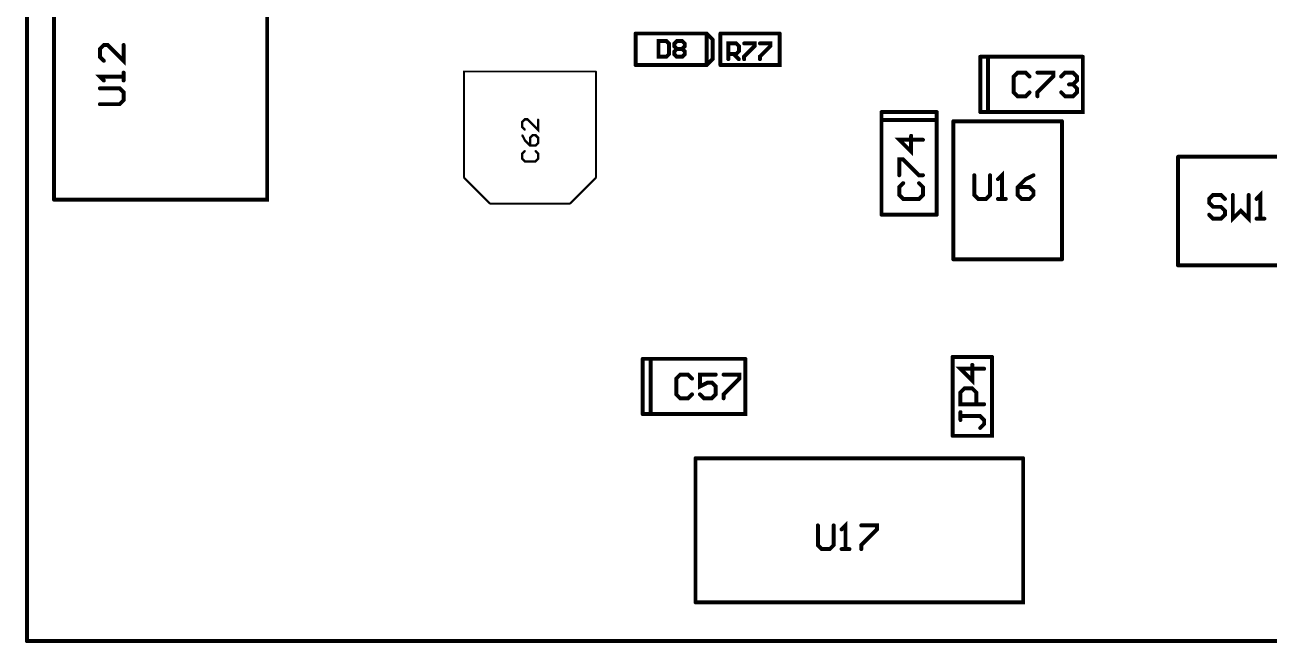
# Model space of a CAD drawing. Extents: x -4.2 to 14.8, y -3.5 to 8.8.
# Drawn here: x -0.00024 to 0.002912, y -0.000205 to 0.001361 of the extents above; entities that cross this region are included whole.
import ezdxf

# ---------------------------------------------------------------- set-up
doc = ezdxf.new("R2010")
doc.units = 0
doc.layers.add('2D_LINE_00', color=1, linetype='CONTINUOUS')

# ---------------------------------------------------------------- blocks, each defined once
blk = doc.blocks.new('SMOOTH_0$00001')
at = {"const_width": 0.00000499}
blk.add_lwpolyline([(-0.0000025, 0, 1), (0.0000025, 0, 1)], format="xyb", close=True, dxfattribs=at)
blk = doc.blocks.new('DRAWING_39')
at = {"layer": '2D_LINE_00', "const_width": 0.00001}
blk.add_lwpolyline([(0, 0), (0, 0.000365)], dxfattribs=at)
at = {"layer": '2D_LINE_00'}
for p in [(0, 0.000365), (0, 0)]:
    blk.add_blockref('SMOOTH_0$00001', p, dxfattribs=at)
blk = doc.blocks.new('DRAWING_40')
at = {"layer": '2D_LINE_00', "const_width": 0.00001}
blk.add_lwpolyline([(0, 0), (0.00083, 0), (0.00083, 0.000365)], dxfattribs=at)
at = {"layer": '2D_LINE_00'}
for p in [(0.00083, 0.000365), (0, 0), (0.00083, 0)]:
    blk.add_blockref('SMOOTH_0$00001', p, dxfattribs=at)
blk = doc.blocks.new('DRAWING_41')
at = {"layer": '2D_LINE_00', "const_width": 0.00001}
blk.add_lwpolyline([(0, 0), (0.00083, 0)], dxfattribs=at)
at = {"layer": '2D_LINE_00'}
for p in [(0, 0), (0.00083, 0)]:
    blk.add_blockref('SMOOTH_0$00001', p, dxfattribs=at)
blk = doc.blocks.new('DRAWING_53')
at = {"layer": '2D_LINE_00', "const_width": 0.00001}
blk.add_lwpolyline([(0, 0), (0, 0.00064)], dxfattribs=at)
at = {"layer": '2D_LINE_00'}
for p in [(0, 0.00064), (0, 0)]:
    blk.add_blockref('SMOOTH_0$00001', p, dxfattribs=at)
blk = doc.blocks.new('DRAWING_54')
at = {"layer": '2D_LINE_00', "const_width": 0.00001}
blk.add_lwpolyline([(0, 0), (0.00054, 0), (0.00054, 0.00064)], dxfattribs=at)
at = {"layer": '2D_LINE_00'}
for p in [(0.00054, 0.00064), (0, 0), (0.00054, 0)]:
    blk.add_blockref('SMOOTH_0$00001', p, dxfattribs=at)
blk = doc.blocks.new('DRAWING_59')
at = {"layer": '2D_LINE_00', "const_width": 0.00001}
blk.add_lwpolyline([(0, 0), (0.00029, 0)], dxfattribs=at)
at = {"layer": '2D_LINE_00'}
for p in [(0, 0), (0.00029, 0)]:
    blk.add_blockref('SMOOTH_0$00001', p, dxfattribs=at)
blk = doc.blocks.new('DRAWING_61')
at = {"layer": '2D_LINE_00', "const_width": 0.00001}
blk.add_lwpolyline([(0, 0), (0.00029, 0)], dxfattribs=at)
at = {"layer": '2D_LINE_00'}
for p in [(0, 0), (0.00029, 0)]:
    blk.add_blockref('SMOOTH_0$00001', p, dxfattribs=at)
blk = doc.blocks.new('DRAWING_62')
at = {"layer": '2D_LINE_00', "const_width": 0.00001}
blk.add_lwpolyline([(0, 0), (0, 0.000275)], dxfattribs=at)
at = {"layer": '2D_LINE_00'}
for p in [(0, 0.000275), (0, 0)]:
    blk.add_blockref('SMOOTH_0$00001', p, dxfattribs=at)
blk = doc.blocks.new('DRAWING_143')
at = {"layer": '2D_LINE_00', "const_width": 0.00001}
blk.add_lwpolyline([(0, 0), (0, 0.00026)], dxfattribs=at)
at = {"layer": '2D_LINE_00'}
for p in [(0, 0.00026), (0, 0)]:
    blk.add_blockref('SMOOTH_0$00001', p, dxfattribs=at)
blk = doc.blocks.new('DRAWING_144')
at = {"layer": '2D_LINE_00', "const_width": 0.00001}
blk.add_lwpolyline([(0, 0), (0.00014, 0)], dxfattribs=at)
at = {"layer": '2D_LINE_00'}
for p in [(0, 0), (0.00014, 0)]:
    blk.add_blockref('SMOOTH_0$00001', p, dxfattribs=at)
blk = doc.blocks.new('DRAWING_145')
at = {"layer": '2D_LINE_00', "const_width": 0.00001}
blk.add_lwpolyline([(0, 0), (0, 0.00026)], dxfattribs=at)
at = {"layer": '2D_LINE_00'}
for p in [(0, 0.00026), (0, 0)]:
    blk.add_blockref('SMOOTH_0$00001', p, dxfattribs=at)
blk = doc.blocks.new('DRAWING_146')
at = {"layer": '2D_LINE_00', "const_width": 0.00001}
blk.add_lwpolyline([(0, 0), (0.00014, 0)], dxfattribs=at)
at = {"layer": '2D_LINE_00'}
for p in [(0, 0), (0.00014, 0)]:
    blk.add_blockref('SMOOTH_0$00001', p, dxfattribs=at)
blk = doc.blocks.new('DRAWING_147')
at = {"layer": '2D_LINE_00', "const_width": 0.00001}
blk.add_lwpolyline([(0, 0), (0.00014, 0)], dxfattribs=at)
at = {"layer": '2D_LINE_00'}
for p in [(0, 0), (0.00014, 0)]:
    blk.add_blockref('SMOOTH_0$00001', p, dxfattribs=at)
blk = doc.blocks.new('DRAWING_148')
at = {"layer": '2D_LINE_00', "const_width": 0.00001}
blk.add_lwpolyline([(0, 0), (0.00026, 0)], dxfattribs=at)
at = {"layer": '2D_LINE_00'}
for p in [(0, 0), (0.00026, 0)]:
    blk.add_blockref('SMOOTH_0$00001', p, dxfattribs=at)
blk = doc.blocks.new('DRAWING_149')
at = {"layer": '2D_LINE_00', "const_width": 0.00001}
blk.add_lwpolyline([(0, 0), (0, 0.00014)], dxfattribs=at)
at = {"layer": '2D_LINE_00'}
for p in [(0, 0.00014), (0, 0)]:
    blk.add_blockref('SMOOTH_0$00001', p, dxfattribs=at)
blk = doc.blocks.new('DRAWING_150')
at = {"layer": '2D_LINE_00', "const_width": 0.00001}
blk.add_lwpolyline([(0, 0), (0.00026, 0), (0.00026, 0.00014)], dxfattribs=at)
at = {"layer": '2D_LINE_00'}
for p in [(0.00026, 0.00014), (0, 0), (0.00026, 0)]:
    blk.add_blockref('SMOOTH_0$00001', p, dxfattribs=at)
blk = doc.blocks.new('DRAWING_151')
at = {"layer": '2D_LINE_00', "const_width": 0.00001}
blk.add_lwpolyline([(0, 0), (0, 0.00014)], dxfattribs=at)
at = {"layer": '2D_LINE_00'}
for p in [(0, 0.00014), (0, 0)]:
    blk.add_blockref('SMOOTH_0$00001', p, dxfattribs=at)
blk = doc.blocks.new('DRAWING_156')
at = {"layer": '2D_LINE_00', "const_width": 0.00001}
blk.add_lwpolyline([(0, 0), (0.00026, 0)], dxfattribs=at)
at = {"layer": '2D_LINE_00'}
for p in [(0, 0), (0.00026, 0)]:
    blk.add_blockref('SMOOTH_0$00001', p, dxfattribs=at)
blk = doc.blocks.new('DRAWING_157')
at = {"layer": '2D_LINE_00', "const_width": 0.00001}
blk.add_lwpolyline([(0, 0), (0, 0.00014)], dxfattribs=at)
at = {"layer": '2D_LINE_00'}
for p in [(0, 0.00014), (0, 0)]:
    blk.add_blockref('SMOOTH_0$00001', p, dxfattribs=at)
blk = doc.blocks.new('DRAWING_158')
at = {"layer": '2D_LINE_00', "const_width": 0.00001}
blk.add_lwpolyline([(0, 0), (0.00026, 0), (0.00026, 0.00014)], dxfattribs=at)
at = {"layer": '2D_LINE_00'}
for p in [(0.00026, 0.00014), (0, 0), (0.00026, 0)]:
    blk.add_blockref('SMOOTH_0$00001', p, dxfattribs=at)
blk = doc.blocks.new('DRAWING_159')
at = {"layer": '2D_LINE_00', "const_width": 0.00001}
blk.add_lwpolyline([(0, 0), (0, 0.00014)], dxfattribs=at)
at = {"layer": '2D_LINE_00'}
for p in [(0, 0.00014), (0, 0)]:
    blk.add_blockref('SMOOTH_0$00001', p, dxfattribs=at)
blk = doc.blocks.new('DRAWING_184')
at = {"layer": '2D_LINE_00', "const_width": 0.00001}
blk.add_lwpolyline([(0, 0), (0.000015, 0.000015), (0.000015, 0.000065)], dxfattribs=at)
at = {"layer": '2D_LINE_00'}
for p in [(0.000015, 0.000065), (0, 0), (0.000015, 0.000015)]:
    blk.add_blockref('SMOOTH_0$00001', p, dxfattribs=at)
blk = doc.blocks.new('DRAWING_185')
at = {"layer": '2D_LINE_00', "const_width": 0.00001}
blk.add_lwpolyline([(0, 0), (0.000015, -0.000015)], dxfattribs=at)
at = {"layer": '2D_LINE_00'}
for p in [(0, 0), (0.000015, -0.000015)]:
    blk.add_blockref('SMOOTH_0$00001', p, dxfattribs=at)
blk = doc.blocks.new('DRAWING_186')
at = {"layer": '2D_LINE_00', "const_width": 0.00001}
blk.add_lwpolyline([(0, 0), (0.00018, 0)], dxfattribs=at)
at = {"layer": '2D_LINE_00'}
for p in [(0, 0), (0.00018, 0)]:
    blk.add_blockref('SMOOTH_0$00001', p, dxfattribs=at)
blk = doc.blocks.new('DRAWING_187')
at = {"layer": '2D_LINE_00', "const_width": 0.00001}
blk.add_lwpolyline([(0, 0), (0, 0.00008)], dxfattribs=at)
at = {"layer": '2D_LINE_00'}
for p in [(0, 0.00008), (0, 0)]:
    blk.add_blockref('SMOOTH_0$00001', p, dxfattribs=at)
blk = doc.blocks.new('DRAWING_188')
at = {"layer": '2D_LINE_00', "const_width": 0.00001}
blk.add_lwpolyline([(0, 0), (0.00018, 0)], dxfattribs=at)
at = {"layer": '2D_LINE_00'}
for p in [(0, 0), (0.00018, 0)]:
    blk.add_blockref('SMOOTH_0$00001', p, dxfattribs=at)
blk = doc.blocks.new('DRAWING_189')
at = {"layer": '2D_LINE_00', "const_width": 0.00001}
blk.add_lwpolyline([(0, 0), (0, 0.00008)], dxfattribs=at)
at = {"layer": '2D_LINE_00'}
for p in [(0, 0.00008), (0, 0)]:
    blk.add_blockref('SMOOTH_0$00001', p, dxfattribs=at)
blk = doc.blocks.new('DRAWING_198')
at = {"layer": '2D_LINE_00', "const_width": 0.00001}
blk.add_lwpolyline([(0, 0), (0.0001, 0), (0.0001, 0.0002)], dxfattribs=at)
at = {"layer": '2D_LINE_00'}
for p in [(0.0001, 0.0002), (0, 0), (0.0001, 0)]:
    blk.add_blockref('SMOOTH_0$00001', p, dxfattribs=at)
blk = doc.blocks.new('DRAWING_199')
at = {"layer": '2D_LINE_00', "const_width": 0.00001}
blk.add_lwpolyline([(0, 0), (0.0001, 0)], dxfattribs=at)
at = {"layer": '2D_LINE_00'}
for p in [(0, 0), (0.0001, 0)]:
    blk.add_blockref('SMOOTH_0$00001', p, dxfattribs=at)
blk = doc.blocks.new('DRAWING_200')
at = {"layer": '2D_LINE_00', "const_width": 0.00001}
blk.add_lwpolyline([(0, 0), (0, 0.0002)], dxfattribs=at)
at = {"layer": '2D_LINE_00'}
for p in [(0, 0.0002), (0, 0)]:
    blk.add_blockref('SMOOTH_0$00001', p, dxfattribs=at)
blk = doc.blocks.new('DRAWING_233')
at = {"layer": '2D_LINE_00', "const_width": 0.00001}
blk.add_lwpolyline([(0, 0), (0, 0.00035)], dxfattribs=at)
at = {"layer": '2D_LINE_00'}
for p in [(0, 0.00035), (0, 0)]:
    blk.add_blockref('SMOOTH_0$00001', p, dxfattribs=at)
blk = doc.blocks.new('DRAWING_234')
at = {"layer": '2D_LINE_00', "const_width": 0.00001}
blk.add_lwpolyline([(0, 0), (0.000275, 0)], dxfattribs=at)
at = {"layer": '2D_LINE_00'}
for p in [(0, 0), (0.000275, 0)]:
    blk.add_blockref('SMOOTH_0$00001', p, dxfattribs=at)
blk = doc.blocks.new('DRAWING_235')
at = {"layer": '2D_LINE_00', "const_width": 0.00001}
blk.add_lwpolyline([(0, 0), (0, 0.00035)], dxfattribs=at)
at = {"layer": '2D_LINE_00'}
for p in [(0, 0.00035), (0, 0)]:
    blk.add_blockref('SMOOTH_0$00001', p, dxfattribs=at)
blk = doc.blocks.new('DRAWING_236')
at = {"layer": '2D_LINE_00', "const_width": 0.00001}
blk.add_lwpolyline([(0, 0), (0.000275, 0)], dxfattribs=at)
at = {"layer": '2D_LINE_00'}
for p in [(0, 0), (0.000275, 0)]:
    blk.add_blockref('SMOOTH_0$00001', p, dxfattribs=at)
blk = doc.blocks.new('DRAWING_256')
at = {"layer": '2D_LINE_00', "const_width": 0.00001}
blk.add_lwpolyline([(0, 0), (0, 0.00008)], dxfattribs=at)
at = {"layer": '2D_LINE_00'}
for p in [(0, 0.00008), (0, 0)]:
    blk.add_blockref('SMOOTH_0$00001', p, dxfattribs=at)
blk = doc.blocks.new('DRAWING_257')
at = {"layer": '2D_LINE_00', "const_width": 0.00001}
blk.add_lwpolyline([(0, 0), (0.00015, 0), (0.00015, 0.00008)], dxfattribs=at)
at = {"layer": '2D_LINE_00'}
for p in [(0.00015, 0.00008), (0, 0), (0.00015, 0)]:
    blk.add_blockref('SMOOTH_0$00001', p, dxfattribs=at)
blk = doc.blocks.new('DRAWING_258')
at = {"layer": '2D_LINE_00', "const_width": 0.00001}
blk.add_lwpolyline([(0, 0), (0.00015, 0)], dxfattribs=at)
at = {"layer": '2D_LINE_00'}
for p in [(0, 0), (0.00015, 0)]:
    blk.add_blockref('SMOOTH_0$00001', p, dxfattribs=at)
blk = doc.blocks.new('DRAWING_308')
at = {"layer": '2D_LINE_00', "const_width": 0.00001}
blk.add_lwpolyline([(0, 0), (0.01123, 0), (0.01123, 0.0074)], dxfattribs=at)
at = {"layer": '2D_LINE_00'}
blk.add_blockref('SMOOTH_0$00001', (0, 0), dxfattribs=at)
blk = doc.blocks.new('DRAWING_310')
at = {"layer": '2D_LINE_00', "const_width": 0.00001}
blk.add_lwpolyline([(0, 0), (0, 0.0074)], dxfattribs=at)
at = {"layer": '2D_LINE_00'}
blk.add_blockref('SMOOTH_0$00001', (0, 0), dxfattribs=at)
blk = doc.blocks.new('DRAWING_318')
at = {"layer": '2D_LINE_00', "const_width": 0.00001}
blk.add_lwpolyline([(0, 0), (0, -0.00005), (0.00001, -0.00006), (0.00003, -0.00006), (0.00004, -0.00005), (0.00004, 0)], dxfattribs=at)
at = {"layer": '2D_LINE_00'}
for p in [(0, 0), (0.00004, 0), (0, -0.00005), (0.00001, -0.00006), (0.00003, -0.00006), (0.00004, -0.00005)]:
    blk.add_blockref('SMOOTH_0$00001', p, dxfattribs=at)
blk = doc.blocks.new('DRAWING_319')
at = {"layer": '2D_LINE_00', "const_width": 0.00001}
blk.add_lwpolyline([(0, 0), (0.00002, 0), (0.00001, 0), (0.00001, 0.00006), (0, 0.00005)], dxfattribs=at)
at = {"layer": '2D_LINE_00'}
for p in [(0.00001, 0.00006), (0, 0.00005), (0, 0), (0.00001, 0), (0.00002, 0)]:
    blk.add_blockref('SMOOTH_0$00001', p, dxfattribs=at)
blk = doc.blocks.new('DRAWING_320')
at = {"layer": '2D_LINE_00', "const_width": 0.00001}
blk.add_lwpolyline([(0, 0), (0.00004, 0), (0.00004, -0.00001), (0, -0.00005), (0, -0.00006)], dxfattribs=at)
at = {"layer": '2D_LINE_00'}
for p in [(0, 0), (0.00004, 0), (0.00004, -0.00001), (0, -0.00005), (0, -0.00006)]:
    blk.add_blockref('SMOOTH_0$00001', p, dxfattribs=at)
blk = doc.blocks.new('DRAWING_327')
at = {"layer": '2D_LINE_00', "const_width": 0.00001}
blk.add_lwpolyline([(0, 0), (0.00005, 0), (0.00006, 0.00001), (0.00006, 0.00003), (0.00005, 0.00004), (0, 0.00004)], dxfattribs=at)
at = {"layer": '2D_LINE_00'}
for p in [(0, 0.00004), (0.00005, 0.00004), (0.00006, 0.00003), (0, 0), (0.00005, 0), (0.00006, 0.00001)]:
    blk.add_blockref('SMOOTH_0$00001', p, dxfattribs=at)
blk = doc.blocks.new('DRAWING_328')
at = {"layer": '2D_LINE_00', "const_width": 0.00001}
blk.add_lwpolyline([(0, 0), (0, 0.00002), (0, 0.00001), (-0.00006, 0.00001), (-0.00005, 0)], dxfattribs=at)
at = {"layer": '2D_LINE_00'}
for p in [(-0.00006, 0.00001), (-0.00005, 0), (0, 0.00002), (0, 0.00001), (0, 0)]:
    blk.add_blockref('SMOOTH_0$00001', p, dxfattribs=at)
blk = doc.blocks.new('DRAWING_329')
at = {"layer": '2D_LINE_00', "const_width": 0.00001}
blk.add_lwpolyline([(0, 0), (0, -0.00004), (-0.00004, 0), (-0.00005, 0), (-0.00006, -0.00001), (-0.00006, -0.00003), (-0.00005, -0.00004)], dxfattribs=at)
at = {"layer": '2D_LINE_00'}
for p in [(-0.00005, 0), (-0.00004, 0), (0, 0), (-0.00006, -0.00001), (-0.00006, -0.00003), (-0.00005, -0.00004), (0, -0.00004)]:
    blk.add_blockref('SMOOTH_0$00001', p, dxfattribs=at)
blk = doc.blocks.new('DRAWING_333')
at = {"layer": '2D_LINE_00', "const_width": 0.00001}
blk.add_lwpolyline([(0, 0), (-0.00001, 0.00001), (-0.00003, 0.00001), (-0.00004, 0), (-0.00004, -0.00001), (-0.00003, -0.00002), (-0.00001, -0.00002), (0, -0.00003), (0, -0.00004), (-0.00001, -0.00005), (-0.00003, -0.00005), (-0.00004, -0.00004)], dxfattribs=at)
at = {"layer": '2D_LINE_00'}
for p in [(-0.00004, 0), (-0.00003, 0.00001), (-0.00001, 0.00001), (0, 0), (-0.00004, -0.00001), (-0.00003, -0.00002), (-0.00001, -0.00002), (0, -0.00003), (-0.00004, -0.00004), (-0.00003, -0.00005), (-0.00001, -0.00005), (0, -0.00004)]:
    blk.add_blockref('SMOOTH_0$00001', p, dxfattribs=at)
blk = doc.blocks.new('DRAWING_334')
at = {"layer": '2D_LINE_00', "const_width": 0.00001}
blk.add_lwpolyline([(0, 0), (0, -0.00006), (0.00002, -0.00004), (0.00004, -0.00006), (0.00004, 0)], dxfattribs=at)
at = {"layer": '2D_LINE_00'}
for p in [(0, 0), (0.00004, 0), (0, -0.00006), (0.00002, -0.00004), (0.00004, -0.00006)]:
    blk.add_blockref('SMOOTH_0$00001', p, dxfattribs=at)
blk = doc.blocks.new('DRAWING_335')
at = {"layer": '2D_LINE_00', "const_width": 0.00001}
blk.add_lwpolyline([(0, 0), (0.00002, 0), (0.00001, 0), (0.00001, 0.00006), (0, 0.00005)], dxfattribs=at)
at = {"layer": '2D_LINE_00'}
for p in [(0.00001, 0.00006), (0, 0.00005), (0, 0), (0.00001, 0), (0.00002, 0)]:
    blk.add_blockref('SMOOTH_0$00001', p, dxfattribs=at)
blk = doc.blocks.new('DRAWING_411')
at = {"layer": '2D_LINE_00', "const_width": 0.00001}
blk.add_lwpolyline([(0, 0), (-0.00001, -0.00001), (-0.00001, -0.00003), (0, -0.00004), (0.00004, -0.00004), (0.00005, -0.00003), (0.00005, -0.00001), (0.00004, 0)], dxfattribs=at)
at = {"layer": '2D_LINE_00'}
for p in [(0, 0), (0.00004, 0), (-0.00001, -0.00001), (-0.00001, -0.00003), (0.00005, -0.00001), (0.00005, -0.00003), (0, -0.00004), (0.00004, -0.00004)]:
    blk.add_blockref('SMOOTH_0$00001', p, dxfattribs=at)
blk = doc.blocks.new('DRAWING_412')
at = {"layer": '2D_LINE_00', "const_width": 0.00001}
blk.add_lwpolyline([(0, 0), (0, 0.00004), (0.00001, 0.00004), (0.00005, 0), (0.00006, 0)], dxfattribs=at)
at = {"layer": '2D_LINE_00'}
for p in [(0, 0.00004), (0.00001, 0.00004), (0, 0), (0.00005, 0), (0.00006, 0)]:
    blk.add_blockref('SMOOTH_0$00001', p, dxfattribs=at)
blk = doc.blocks.new('DRAWING_413')
at = {"layer": '2D_LINE_00', "const_width": 0.00001}
blk.add_lwpolyline([(0, 0), (-0.00006, 0), (-0.00003, -0.00003), (-0.00003, 0.00001)], dxfattribs=at)
at = {"layer": '2D_LINE_00'}
for p in [(-0.00006, 0), (-0.00003, 0.00001), (0, 0), (-0.00003, -0.00003)]:
    blk.add_blockref('SMOOTH_0$00001', p, dxfattribs=at)
blk = doc.blocks.new('DRAWING_414')
at = {"layer": '2D_LINE_00', "const_width": 0.00001}
blk.add_lwpolyline([(0, 0), (-0.00001, 0.00001), (-0.00003, 0.00001), (-0.00004, 0), (-0.00004, -0.00004), (-0.00003, -0.00005), (-0.00001, -0.00005), (0, -0.00004)], dxfattribs=at)
at = {"layer": '2D_LINE_00'}
for p in [(-0.00004, 0), (-0.00003, 0.00001), (-0.00001, 0.00001), (0, 0), (-0.00004, -0.00004), (-0.00003, -0.00005), (-0.00001, -0.00005), (0, -0.00004)]:
    blk.add_blockref('SMOOTH_0$00001', p, dxfattribs=at)
blk = doc.blocks.new('DRAWING_415')
at = {"layer": '2D_LINE_00', "const_width": 0.00001}
blk.add_lwpolyline([(0, 0), (0.00004, 0), (0.00004, -0.00001), (0, -0.00005), (0, -0.00006)], dxfattribs=at)
at = {"layer": '2D_LINE_00'}
for p in [(0, 0), (0.00004, 0), (0.00004, -0.00001), (0, -0.00005), (0, -0.00006)]:
    blk.add_blockref('SMOOTH_0$00001', p, dxfattribs=at)
blk = doc.blocks.new('DRAWING_416')
at = {"layer": '2D_LINE_00', "const_width": 0.00001}
blk.add_lwpolyline([(0, 0), (0.00001, 0.00001), (0.00003, 0.00001), (0.00004, 0), (0.00004, -0.00001), (0.00003, -0.00002), (0.00002, -0.00002), (0.00003, -0.00002), (0.00004, -0.00003), (0.00004, -0.00004), (0.00003, -0.00005), (0.00001, -0.00005), (0, -0.00004)], dxfattribs=at)
at = {"layer": '2D_LINE_00'}
for p in [(0, 0), (0.00001, 0.00001), (0.00003, 0.00001), (0.00004, 0), (0.00002, -0.00002), (0.00003, -0.00002), (0.00003, -0.00002), (0.00004, -0.00001), (0.00004, -0.00003), (0, -0.00004), (0.00001, -0.00005), (0.00003, -0.00005), (0.00004, -0.00004)]:
    blk.add_blockref('SMOOTH_0$00001', p, dxfattribs=at)
blk = doc.blocks.new('DRAWING_421')
at = {"layer": '2D_LINE_00', "const_width": 0.00001}
blk.add_lwpolyline([(0, 0), (-0.00001, 0.00001), (-0.00003, 0.00001), (-0.00004, 0), (-0.00004, -0.00004), (-0.00003, -0.00005), (-0.00001, -0.00005), (0, -0.00004)], dxfattribs=at)
at = {"layer": '2D_LINE_00'}
for p in [(-0.00004, 0), (-0.00003, 0.00001), (-0.00001, 0.00001), (0, 0), (-0.00004, -0.00004), (-0.00003, -0.00005), (-0.00001, -0.00005), (0, -0.00004)]:
    blk.add_blockref('SMOOTH_0$00001', p, dxfattribs=at)
blk = doc.blocks.new('DRAWING_422')
at = {"layer": '2D_LINE_00', "const_width": 0.00001}
blk.add_lwpolyline([(0, 0), (-0.00004, 0), (-0.00004, -0.00003), (-0.00002, -0.00002), (-0.00001, -0.00002), (0, -0.00003), (0, -0.00005), (-0.00001, -0.00006), (-0.00003, -0.00006), (-0.00004, -0.00005)], dxfattribs=at)
at = {"layer": '2D_LINE_00'}
for p in [(-0.00004, 0), (0, 0), (-0.00004, -0.00003), (-0.00002, -0.00002), (-0.00001, -0.00002), (0, -0.00003), (-0.00004, -0.00005), (-0.00003, -0.00006), (-0.00001, -0.00006), (0, -0.00005)]:
    blk.add_blockref('SMOOTH_0$00001', p, dxfattribs=at)
blk = doc.blocks.new('DRAWING_423')
at = {"layer": '2D_LINE_00', "const_width": 0.00001}
blk.add_lwpolyline([(0, 0), (0.00004, 0), (0.00004, -0.00001), (0, -0.00005), (0, -0.00006)], dxfattribs=at)
at = {"layer": '2D_LINE_00'}
for p in [(0, 0), (0.00004, 0), (0.00004, -0.00001), (0, -0.00005), (0, -0.00006)]:
    blk.add_blockref('SMOOTH_0$00001', p, dxfattribs=at)
blk = doc.blocks.new('DRAWING_440')
at = {"layer": '2D_LINE_00', "const_width": 0.00001}
blk.add_lwpolyline([(0, 0), (0, -0.00004), (0.00002, -0.00004), (0.0000266, -0.0000333), (0.0000266, -0.0000067), (0.00002, 0), (0, 0)], dxfattribs=at)
at = {"layer": '2D_LINE_00'}
for p in [(0, 0), (0, 0), (0.00002, 0), (0.0000266, -0.0000067), (0.0000266, -0.0000333), (0, -0.00004), (0.00002, -0.00004)]:
    blk.add_blockref('SMOOTH_0$00001', p, dxfattribs=at)
blk = doc.blocks.new('DRAWING_441')
at = {"layer": '2D_LINE_00', "const_width": 0.00001}
blk.add_lwpolyline([(0, 0), (0.0000067, 0.0000067), (0.00002, 0.0000067), (0.0000267, 0), (0.0000267, -0.0000066), (0.00002, -0.0000133), (0.0000267, -0.00002), (0.0000267, -0.0000266), (0.00002, -0.0000333), (0.0000067, -0.0000333), (0, -0.0000266), (0, -0.00002), (0.0000067, -0.0000133), (0, -0.0000066), (0, 0)], dxfattribs=at)
at = {"layer": '2D_LINE_00'}
for p in [(0, 0), (0, 0), (0.0000067, 0.0000067), (0.00002, 0.0000067), (0.0000267, 0), (0, -0.0000066), (0, -0.00002), (0, -0.0000266), (0.0000067, -0.0000133), (0.0000067, -0.0000333), (0.00002, -0.0000133), (0.00002, -0.0000333), (0.0000267, -0.0000066), (0.0000267, -0.00002), (0.0000267, -0.0000266)]:
    blk.add_blockref('SMOOTH_0$00001', p, dxfattribs=at)
blk = doc.blocks.new('DRAWING_442')
at = {"layer": '2D_LINE_00', "const_width": 0.00001}
blk.add_lwpolyline([(0, 0), (0.0000133, 0)], dxfattribs=at)
at = {"layer": '2D_LINE_00'}
for p in [(0, 0), (0.0000133, 0)]:
    blk.add_blockref('SMOOTH_0$00001', p, dxfattribs=at)
blk = doc.blocks.new('DRAWING_447')
at = {"layer": '2D_LINE_00', "const_width": 0.00001}
blk.add_lwpolyline([(0, 0), (0, -0.00002), (0, -0.00001), (0.00005, -0.00001), (0.00006, -0.00002), (0.00006, -0.00003), (0.00005, -0.00004)], dxfattribs=at)
at = {"layer": '2D_LINE_00'}
for p in [(0, 0), (0, -0.00001), (0, -0.00002), (0.00005, -0.00001), (0.00006, -0.00002), (0.00006, -0.00003), (0.00005, -0.00004)]:
    blk.add_blockref('SMOOTH_0$00001', p, dxfattribs=at)
blk = doc.blocks.new('DRAWING_448')
at = {"layer": '2D_LINE_00', "const_width": 0.00001}
blk.add_lwpolyline([(0, 0), (-0.00006, 0), (-0.00006, 0.00003), (-0.00005, 0.00004), (-0.00003, 0.00004), (-0.00002, 0.00003), (-0.00002, 0)], dxfattribs=at)
at = {"layer": '2D_LINE_00'}
for p in [(-0.00006, 0.00003), (-0.00005, 0.00004), (-0.00003, 0.00004), (-0.00002, 0.00003), (-0.00006, 0), (-0.00002, 0), (0, 0)]:
    blk.add_blockref('SMOOTH_0$00001', p, dxfattribs=at)
blk = doc.blocks.new('DRAWING_449')
at = {"layer": '2D_LINE_00', "const_width": 0.00001}
blk.add_lwpolyline([(0, 0), (-0.00006, 0), (-0.00003, -0.00003), (-0.00003, 0.00001)], dxfattribs=at)
at = {"layer": '2D_LINE_00'}
for p in [(-0.00006, 0), (-0.00003, 0.00001), (0, 0), (-0.00003, -0.00003)]:
    blk.add_blockref('SMOOTH_0$00001', p, dxfattribs=at)
blk = doc.blocks.new('DRAWING_482')
at = {"layer": '2D_LINE_00', "const_width": 0.00001}
blk.add_lwpolyline([(0, 0), (0, -0.00005), (0.00001, -0.00006), (0.00003, -0.00006), (0.00004, -0.00005), (0.00004, 0)], dxfattribs=at)
at = {"layer": '2D_LINE_00'}
for p in [(0, 0), (0.00004, 0), (0, -0.00005), (0.00001, -0.00006), (0.00003, -0.00006), (0.00004, -0.00005)]:
    blk.add_blockref('SMOOTH_0$00001', p, dxfattribs=at)
blk = doc.blocks.new('DRAWING_483')
at = {"layer": '2D_LINE_00', "const_width": 0.00001}
blk.add_lwpolyline([(0, 0), (0.00002, 0), (0.00001, 0), (0.00001, 0.00006), (0, 0.00005)], dxfattribs=at)
at = {"layer": '2D_LINE_00'}
for p in [(0.00001, 0.00006), (0, 0.00005), (0, 0), (0.00001, 0), (0.00002, 0)]:
    blk.add_blockref('SMOOTH_0$00001', p, dxfattribs=at)
blk = doc.blocks.new('DRAWING_484')
at = {"layer": '2D_LINE_00', "const_width": 0.00001}
blk.add_lwpolyline([(0, 0), (-0.00002, -0.00001), (-0.00004, -0.00003), (-0.00004, -0.00005), (-0.00003, -0.00006), (-0.00001, -0.00006), (0, -0.00005), (0, -0.00004), (-0.00001, -0.00003), (-0.00004, -0.00003)], dxfattribs=at)
at = {"layer": '2D_LINE_00'}
for p in [(0, 0), (-0.00004, -0.00003), (-0.00004, -0.00003), (-0.00002, -0.00001), (-0.00001, -0.00003), (-0.00004, -0.00005), (-0.00003, -0.00006), (-0.00001, -0.00006), (0, -0.00004), (0, -0.00005)]:
    blk.add_blockref('SMOOTH_0$00001', p, dxfattribs=at)
blk = doc.blocks.new('DRAWING_494')
at = {"layer": '2D_LINE_00', "const_width": 0.00001}
blk.add_lwpolyline([(0, 0), (0, 0.00004), (0.00002, 0.00004), (0.0000267, 0.0000333), (0.0000267, 0.00002), (0.00002, 0.0000133), (0, 0.0000133)], dxfattribs=at)
at = {"layer": '2D_LINE_00'}
for p in [(0, 0.00004), (0.00002, 0.00004), (0.0000267, 0.0000333), (0, 0.0000133), (0, 0), (0.00002, 0.0000133), (0.0000267, 0.00002)]:
    blk.add_blockref('SMOOTH_0$00001', p, dxfattribs=at)
blk = doc.blocks.new('DRAWING_495')
at = {"layer": '2D_LINE_00', "const_width": 0.00001}
blk.add_lwpolyline([(0, 0), (0.0000133, -0.0000133)], dxfattribs=at)
at = {"layer": '2D_LINE_00'}
for p in [(0, 0), (0.0000133, -0.0000133)]:
    blk.add_blockref('SMOOTH_0$00001', p, dxfattribs=at)
blk = doc.blocks.new('DRAWING_496')
at = {"layer": '2D_LINE_00', "const_width": 0.00001}
blk.add_lwpolyline([(0, 0), (0.0000266, 0), (0.0000266, -0.0000067), (0, -0.0000333), (0, -0.00004)], dxfattribs=at)
at = {"layer": '2D_LINE_00'}
for p in [(0, 0), (0.0000266, 0), (0, -0.0000333), (0.0000266, -0.0000067), (0, -0.00004)]:
    blk.add_blockref('SMOOTH_0$00001', p, dxfattribs=at)
blk = doc.blocks.new('DRAWING_497')
at = {"layer": '2D_LINE_00', "const_width": 0.00001}
blk.add_lwpolyline([(0, 0), (0.0000267, 0), (0.0000267, -0.0000067), (0, -0.0000333), (0, -0.00004)], dxfattribs=at)
at = {"layer": '2D_LINE_00'}
for p in [(0, 0), (0.0000267, 0), (0, -0.0000333), (0.0000267, -0.0000067), (0, -0.00004)]:
    blk.add_blockref('SMOOTH_0$00001', p, dxfattribs=at)
blk = doc.blocks.new('SMOOTH_0$000003937')
at = {"const_width": 0.00000197}
blk.add_lwpolyline([(-0.000001, 0, 1), (0.000001, 0, 1)], format="xyb", close=True, dxfattribs=at)
blk = doc.blocks.new('DRAWING_1372')
at = {"layer": '2D_LINE_00', "const_width": 0.00000601}
blk.add_lwpolyline([(0, 0), (-0.0000067, -0.0000067), (-0.0000067, -0.00002), (0, -0.0000267), (0.0000266, -0.0000267), (0.0000333, -0.00002), (0.0000333, -0.0000067), (0.0000266, 0)], dxfattribs=at)
at = {"layer": '2D_LINE_00'}
for p in [(0, 0), (0.0000266, 0), (-0.0000067, -0.0000067), (-0.0000067, -0.00002), (0, -0.0000267), (0.0000266, -0.0000267), (0.0000333, -0.0000067), (0.0000333, -0.00002)]:
    blk.add_blockref('SMOOTH_0$000003937', p, dxfattribs=at)
blk = doc.blocks.new('DRAWING_1373')
at = {"layer": '2D_LINE_00', "const_width": 0.00000601}
blk.add_lwpolyline([(0, 0), (0.0000067, -0.0000133), (0.00002, -0.0000267), (0.0000333, -0.0000267), (0.00004, -0.00002), (0.00004, -0.0000067), (0.0000333, 0), (0.0000267, 0), (0.00002, -0.0000067), (0.00002, -0.0000267)], dxfattribs=at)
at = {"layer": '2D_LINE_00'}
for p in [(0, 0), (0.0000267, 0), (0.0000333, 0), (0.0000067, -0.0000133), (0.00002, -0.0000067), (0.00002, -0.0000267), (0.00002, -0.0000267), (0.0000333, -0.0000267), (0.00004, -0.0000067), (0.00004, -0.00002)]:
    blk.add_blockref('SMOOTH_0$000003937', p, dxfattribs=at)
blk = doc.blocks.new('DRAWING_1374')
at = {"layer": '2D_LINE_00', "const_width": 0.00000601}
blk.add_lwpolyline([(0, 0), (0, -0.0000267), (-0.0000267, 0), (-0.0000333, 0), (-0.00004, -0.0000067), (-0.00004, -0.00002), (-0.0000333, -0.0000267)], dxfattribs=at)
at = {"layer": '2D_LINE_00'}
for p in [(-0.0000333, 0), (-0.0000267, 0), (0, 0), (-0.00004, -0.0000067), (-0.00004, -0.00002), (-0.0000333, -0.0000267), (0, -0.0000267)]:
    blk.add_blockref('SMOOTH_0$000003937', p, dxfattribs=at)
blk = doc.blocks.new('DRAWING_1879')
at = {"layer": '2D_LINE_00', "const_width": 0.00000501}
blk.add_lwpolyline([(0, 0), (0, 0.0001673), (0.0003347, 0.0001673)], dxfattribs=at)
at = {"layer": '2D_LINE_00'}
for p in [(0, 0.0001673), (0.0003347, 0.0001673), (0, 0)]:
    blk.add_blockref('SMOOTH_0$000003937', p, dxfattribs=at)
blk = doc.blocks.new('DRAWING_1880')
at = {"layer": '2D_LINE_00', "const_width": 0.00000501}
blk.add_lwpolyline([(0, 0), (0.0002028, 0)], dxfattribs=at)
at = {"layer": '2D_LINE_00'}
for p in [(0, 0), (0.0002028, 0)]:
    blk.add_blockref('SMOOTH_0$000003937', p, dxfattribs=at)
blk = doc.blocks.new('DRAWING_1881')
at = {"layer": '2D_LINE_00', "const_width": 0.00000501}
blk.add_lwpolyline([(0, 0), (0.000066, -0.000066)], dxfattribs=at)
at = {"layer": '2D_LINE_00'}
for p in [(0, 0), (0.000066, -0.000066)]:
    blk.add_blockref('SMOOTH_0$000003937', p, dxfattribs=at)
blk = doc.blocks.new('DRAWING_1882')
at = {"layer": '2D_LINE_00', "const_width": 0.00000501}
blk.add_lwpolyline([(0, 0), (0, 0.0001014)], dxfattribs=at)
at = {"layer": '2D_LINE_00'}
for p in [(0, 0.0001014), (0, 0)]:
    blk.add_blockref('SMOOTH_0$000003937', p, dxfattribs=at)
blk = doc.blocks.new('DRAWING_1883')
at = {"layer": '2D_LINE_00', "const_width": 0.00000501}
blk.add_lwpolyline([(0, 0), (0, 0.0001014)], dxfattribs=at)
at = {"layer": '2D_LINE_00'}
for p in [(0, 0.0001014), (0, 0)]:
    blk.add_blockref('SMOOTH_0$000003937', p, dxfattribs=at)
blk = doc.blocks.new('DRAWING_1884')
at = {"layer": '2D_LINE_00', "const_width": 0.00000501}
blk.add_lwpolyline([(0, 0), (0.000066, 0.000066)], dxfattribs=at)
at = {"layer": '2D_LINE_00'}
for p in [(0.000066, 0.000066), (0, 0)]:
    blk.add_blockref('SMOOTH_0$000003937', p, dxfattribs=at)
blk = doc.blocks.new('DRAWING_1885')
at = {"layer": '2D_LINE_00', "const_width": 0.00000501}
blk.add_lwpolyline([(0, 0), (0, 0.0001673)], dxfattribs=at)
at = {"layer": '2D_LINE_00'}
for p in [(0, 0.0001673), (0, 0)]:
    blk.add_blockref('SMOOTH_0$000003937', p, dxfattribs=at)

msp = doc.modelspace()

# ---------------------------------------------------------------- block references
for name, p in [('DRAWING_308', (-0.000235, -0.0002)), ('DRAWING_310', (-0.000235, -0.0002)), ('DRAWING_53', (-0.0001662, 0.0009182)), ('DRAWING_54', (-0.0001662, 0.0009182)), ('DRAWING_186', (0.001307, 0.001339)), ('DRAWING_189', (0.001307, 0.001259)), ('DRAWING_440', (0.001365, 0.00132)), ('DRAWING_441', (0.001405, 0.0013133)), ('DRAWING_185', (0.001487, 0.001339)), ('DRAWING_187', (0.001487, 0.001259)), ('DRAWING_184', (0.001487, 0.001259)), ('DRAWING_256', (0.001522, 0.001259)), ('DRAWING_257', (0.001522, 0.001259)), ('DRAWING_258', (0.001522, 0.001339)), ('DRAWING_329', (0.00001, 0.0013099)), ('DRAWING_442', (0.0014117, 0.0013)), ('DRAWING_494', (0.001542, 0.001274)), ('DRAWING_495', (0.0015553, 0.0012873)), ('DRAWING_496', (0.001582, 0.001314)), ('DRAWING_497', (0.001622, 0.001314)), ('DRAWING_188', (0.001307, 0.001259)), ('DRAWING_148', (0.00218, 0.00128)), ('DRAWING_149', (0.00218, 0.00114)), ('DRAWING_150', (0.00218, 0.00114)), ('DRAWING_151', (0.0022, 0.00114)), ('DRAWING_328', (0.00001, 0.00122)), ('DRAWING_1879', (0.0008722, 0.0010755)), ('DRAWING_1885', (0.0012069, 0.0010755)), ('DRAWING_414', (0.002305, 0.00123)), ('DRAWING_415', (0.002325, 0.00124)), ('DRAWING_416', (0.002385, 0.00123)), ('DRAWING_327', (-0.00005, 0.00116)), ('DRAWING_144', (0.00193, 0.00114)), ('DRAWING_145', (0.00193, 0.00088)), ('DRAWING_143', (0.00207, 0.00088)), ('DRAWING_1374', (0.00106, 0.0011216)), ('DRAWING_147', (0.00193, 0.00112)), ('DRAWING_234', (0.002112, 0.0011169)), ('DRAWING_235', (0.002112, 0.0007669)), ('DRAWING_233', (0.002387, 0.0007669)), ('DRAWING_1882', (0.0008722, 0.0009741)), ('DRAWING_1373', (0.00102, 0.0010817)), ('DRAWING_1883', (0.0012069, 0.0009741)), ('DRAWING_413', (0.002035, 0.0010699)), ('DRAWING_1372', (0.0010267, 0.0010417)), ('DRAWING_412', (0.001975, 0.00098)), ('DRAWING_59', (0.0026812, 0.0010269)), ('DRAWING_62', (0.0026812, 0.0007518)), ('DRAWING_482', (0.002165, 0.00098)), ('DRAWING_483', (0.002225, 0.00092)), ('DRAWING_484', (0.002315, 0.00098)), ('DRAWING_1881', (0.0008722, 0.0009741)), ('DRAWING_1884', (0.0011409, 0.0009082)), ('DRAWING_411', (0.001985, 0.00096)), ('DRAWING_333', (0.0028, 0.00092)), ('DRAWING_334', (0.00282, 0.00093)), ('DRAWING_335', (0.0028799, 0.00087)), ('DRAWING_1880', (0.0009381, 0.0009082)), ('DRAWING_146', (0.00193, 0.00088)), ('DRAWING_236', (0.002112, 0.0007669)), ('DRAWING_61', (0.0026812, 0.0007518)), ('DRAWING_156', (0.001325, 0.000515)), ('DRAWING_157', (0.001325, 0.000375)), ('DRAWING_158', (0.001325, 0.000375)), ('DRAWING_159', (0.001345, 0.000375)), ('DRAWING_198', (0.00211, 0.00032)), ('DRAWING_199', (0.00211, 0.00052)), ('DRAWING_200', (0.00211, 0.00032)), ('DRAWING_449', (0.00219, 0.0004899)), ('DRAWING_421', (0.00145, 0.000465)), ('DRAWING_422', (0.00151, 0.000475)), ('DRAWING_423', (0.0015299, 0.000475)), ('DRAWING_448', (0.00219, 0.0004)), ('DRAWING_447', (0.00213, 0.00038)), ('DRAWING_39', (0.0014588, -0.0001018)), ('DRAWING_40', (0.0014588, -0.0001018)), ('DRAWING_41', (0.0014588, 0.0002631)), ('DRAWING_318', (0.0017688, 0.0000931)), ('DRAWING_319', (0.0018288, 0.0000331)), ('DRAWING_320', (0.0018787, 0.0000931))]:
    msp.add_blockref(name, p)

doc.saveas('drawing.dxf')
